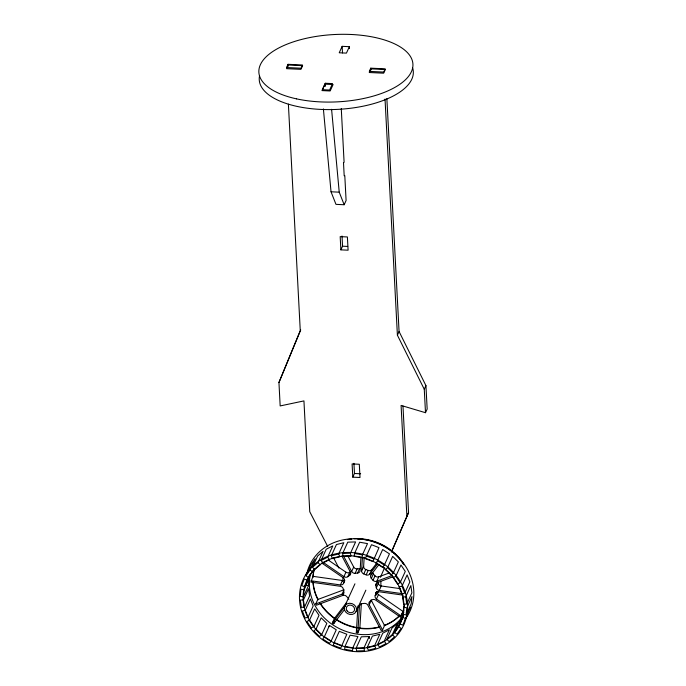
<?xml version="1.0" encoding="UTF-8"?>
<svg xmlns="http://www.w3.org/2000/svg" width="686" height="686" viewBox="0 0 686 686"><rect width="100%" height="100%" fill="white"/><g stroke="black" fill="none" stroke-linecap="round" stroke-linejoin="round"><path stroke-width="1.03" d="M361.351 603.706L359.841 628.402L357.826 632.835L356.317 632.621L357.955 605.875M360.922 557.238L360.107 570.615A3.224 2.83 24.5 0 1 357.603 573.05L355.142 573.299A3.224 2.83 24.5 0 1 351.678 571.464L343.3 555.566M357.826 632.835L359.455 606.081L360.261 604.306M377.532 563.901L369.788 574.019A3.224 2.83 24.5 0 1 366.161 574.851L363.777 573.925A3.224 2.83 24.5 0 1 361.608 570.829L362.422 557.452M361.608 570.829L363.631 566.396L364.189 557.135M314.085 569.654A49.941 43.81 24.5 0 0 312.979 576.334L310.878 582.131L340.333 586.29A3.224 2.83 24.5 0 1 343.249 588.845L343.763 591.135A3.224 2.83 24.5 0 1 342.1 594.145L315.774 603.92L316.452 605.206L342.777 595.431A3.224 2.83 24.5 0 1 346.55 596.426L348.231 598.286A3.224 2.83 24.5 0 1 348.848 599.29M303.375 596.897L304.112 589.78L309.24 578.521L308.503 585.63L303.375 596.897L300.236 596.34L300.965 589.231L304.112 589.78M344.964 646.444L344.672 649.282L352.535 650.662L352.827 647.824L357.955 636.557L350.092 635.176L344.964 646.444L352.827 647.824M354.525 553.491L354.233 556.329L362.097 557.709L362.388 554.863L367.516 543.604L359.653 542.223L354.525 553.491L362.388 554.863M403.685 607.256L406.832 607.813L406.095 614.922L402.956 614.373L403.685 607.256L404.543 605.378M307.251 580.219L304.258 579.044L301.789 585.673L304.79 586.847L309.395 575.52M310.621 573.685L304.79 586.847M310.964 580.768L340.419 584.926A3.224 2.83 24.5 0 0 343.592 583.237L344.372 581.128A3.224 2.83 24.5 0 0 343.103 577.698L321.94 563.146M334.185 642.593L333.199 645.243L340.702 648.167L346.816 634.258L339.313 631.334L334.185 642.593L341.688 645.517M366.367 555.977L365.381 558.636L372.875 561.56L378.989 547.642L371.495 544.718L366.367 555.977L373.861 558.91M359.455 606.081A3.224 2.83 24.5 0 1 361.959 603.646L364.42 603.397A3.224 2.83 24.5 0 1 367.885 605.232L381.193 630.485L382.531 629.988L369.222 604.735A3.224 2.83 24.5 0 1 369.934 601.348L371.803 599.993A3.224 2.83 24.5 0 1 375.636 600.07L400.332 617.048L401.147 615.977L376.46 598.998A3.224 2.83 24.5 0 1 375.191 595.568L376.777 591.692M409.696 609.108L410.4 607.213L402.811 625.109L399.809 623.934L403.557 614.493M327.719 546.468L309.755 511.73L303.941 400.907L280.171 405.932L278.945 382.514L300.262 330.643L288.386 104.126M300.717 329.915L278.945 382.514M380.456 577.252L384.649 567.571M391.363 552.084L408.556 512.596L402.974 406.035M391.775 551.321L408.556 512.596M288.051 64.321L286.585 67.537L301 68.206L302.466 64.99L288.051 64.321L288.146 66.199M324.89 84.155L321.966 90.586L330.163 90.972L333.096 84.532L324.89 84.155L324.993 86.042M325.344 83.263L322.411 89.703L329.623 90.038L332.547 83.606L325.344 83.263L325.49 86.084M342.151 46.339L339.227 52.779L346.43 53.114L349.363 46.674L342.151 46.339L342.503 52.925M370.774 68.171L369.308 71.387L383.723 72.064L385.189 68.84L370.774 68.171L370.869 70.049M323.389 108.894L331.029 191.788L335.969 204.359L344.166 204.745L346.096 200.509L344.792 175.599M340.882 249.858L340.187 236.627L347.399 236.962L348.094 250.193L340.882 249.858L342.546 246.197L342.014 236.018M406.892 516.258L401.087 405.435L425.5 412.706L424.274 389.288L397.4 335.171L399.072 331.51L386.861 98.587M305.965 575.288L308.529 569.663M307.225 573.007L311.075 564.561L315.14 558.756L310.012 570.015L305.947 575.828L308.649 577.561L313.571 569.869M352.793 477.156L352.098 463.925L359.31 464.259L360.004 477.49L352.793 477.156L354.465 473.494L353.925 463.316M312.91 566.362L317.609 556.037L323.08 551.338L317.952 562.597L312.482 567.296L314.763 569.5L320.233 564.801L317.952 562.597M308.649 577.561L309.506 575.683M321.082 560.513L326.21 549.246L332.813 545.893L327.685 557.152L321.082 560.513L322.814 563.077L329.409 559.725L327.685 557.152M303.444 599.958L308.571 588.699L309.609 595.937L304.481 607.204L301.351 607.299L300.314 600.053L303.444 599.958L304.481 607.204M305.287 610.248L310.415 598.981L313.168 605.995L308.04 617.254L305.081 617.992L302.329 610.986L305.287 610.248L308.04 617.254M331.732 554.871L336.432 544.547L343.832 542.703L338.704 553.971L339.802 556.766L332.401 558.61L331.304 555.806L338.704 553.971M315.774 603.92L317.79 599.487A49.941 43.81 24.5 0 1 312.927 581.814M309.549 620.127L314.677 608.859L319.007 615.282L313.879 626.541L311.238 627.887L306.908 621.465L309.549 620.127L313.879 626.541M342.64 553.431L347.768 542.163L355.597 541.931L350.469 553.19L350.88 556.089L343.06 556.329L342.64 553.431L350.469 553.19M424.274 389.288L425.937 385.626L399.072 331.51M316.023 629.096L321.151 617.837L326.836 623.342L321.708 634.61L319.522 636.488L313.836 630.974L316.023 629.096L321.708 634.61M322.763 562.074L343.926 576.626L345.941 572.193A3.224 2.83 24.5 0 0 349.774 572.27L351.026 571.369M340.419 584.926L342.434 580.493A3.224 2.83 24.5 0 0 344.681 579.996M343.592 583.237L344.801 580.579M343.926 576.626A3.224 2.83 24.5 0 0 347.759 576.712L349.774 572.27M347.759 576.712L349.628 575.348L350.838 572.69M351.678 571.464L353.702 567.03L347.785 555.806M342.1 594.145L344.115 589.711L317.79 599.487M425.5 412.706L427.164 409.045L425.937 385.626M342.777 595.431L343.986 592.773M324.375 636.711L329.503 625.452L336.26 629.782L331.132 641.041L329.512 643.365L322.746 639.035L324.375 636.711L331.132 641.041M344.612 609.425L333.636 623.771L332.376 622.905L334.391 618.472L346.662 602.437M355.142 573.299L357.166 568.865L359.618 568.617A3.224 2.83 24.5 0 0 360.527 568.385M333.636 623.771L334.845 621.104M357.603 573.05L359.618 568.617M344.741 606.218L354.945 583.803M363.777 573.925L365.792 569.491A3.224 2.83 24.5 0 1 363.631 566.396M366.161 574.851L368.176 570.418A3.224 2.83 24.5 0 0 371.803 569.586L376.974 562.837M369.788 574.019L371.803 569.586M392.383 575.468L376.786 581.265A3.224 2.83 24.5 0 1 373.013 580.27L371.332 578.418A3.224 2.83 24.5 0 1 371.049 574.885L371.855 573.11M377.557 560.788L382.685 549.52L389.451 553.851L384.314 565.118L382.694 567.442L375.928 563.112L377.557 560.788L384.314 565.118M356.103 611.586A6.285 5.514 24.5 0 0 349.637 603.251A6.285 5.514 24.5 0 0 345.53 611.869A6.285 5.514 24.5 0 0 356.103 611.586L365.87 590.149M371.332 578.418L373.356 573.976A3.224 2.83 24.5 0 1 372.609 572.536M373.013 580.27L375.028 575.837L373.356 573.976M376.786 581.265L378.809 576.832L389.528 572.844M402.373 593.673L379.229 590.406A3.224 2.83 24.5 0 1 376.314 587.859L375.799 585.57L377.411 582.02M376.314 587.859L378.329 583.417L377.986 581.891M356.317 632.621L357.132 630.854M369.222 604.735L371.246 600.301A3.224 2.83 24.5 0 1 371.057 599.873M387.539 567.665L392.666 556.397L398.36 561.911L393.232 573.179L391.037 575.057L385.352 569.543L387.539 567.665L393.232 573.179M375.191 595.568L376.803 592.027M379.229 590.406L381.245 585.973A3.224 2.83 24.5 0 1 378.329 583.417M376.46 598.998L378.483 594.565A3.224 2.83 24.5 0 1 377.06 591.778M369.137 636.565L364.009 647.824L364.42 650.722L356.591 650.963L356.18 648.064L361.308 636.805L369.137 636.565L369.411 638.495M395.822 576.266L400.95 564.998L405.28 571.421L400.152 582.688L397.511 584.026L393.181 577.603L395.822 576.266L400.152 582.688M367.259 647.378L372.387 636.119L379.787 634.276L374.659 645.543L375.757 648.339L368.356 650.182L367.259 647.378L374.659 645.543M402.408 585.218L407.115 574.902L409.859 581.908L405.16 592.232M382.531 629.988L384.554 625.546A49.941 43.81 24.5 0 0 399.664 615.668M377.652 644.428L382.779 633.169L389.382 629.808L384.254 641.076L377.652 644.428L379.384 646.992L385.986 643.639L384.254 641.076M405.718 596.854L402.588 596.949L403.617 604.195L406.747 604.092L405.718 596.854L410.845 585.595L411.874 592.833L407.175 603.157M386.835 639.352L391.963 628.084L397.434 623.385L392.306 634.653L386.835 639.352L389.108 641.556L394.579 636.857L392.306 634.653M400.332 617.048L402.219 612.89M401.147 615.977L403.171 611.543A49.941 43.81 24.5 0 0 403.565 610.994M403.111 616.268L398.412 626.592L401.121 628.325L397.048 634.138L394.347 632.406L399.475 621.139L402.956 616.157M402.956 614.373L403.805 612.495M407.252 606.87L411.96 596.546L411.223 603.663L406.524 613.987M399.809 623.934L403.231 616.431M404.946 620.41L407.081 615.719M328.414 626.995L329.503 625.452M394.347 632.406L398.412 626.592M332.376 622.905L345.29 606.03M371.049 574.885L378.792 564.767M393.061 576.763L377.463 582.551A3.224 2.83 24.5 0 0 375.799 585.57M356.18 648.064L364.009 647.824M331.029 191.788L339.227 192.174L344.166 204.745M342.546 246.197L347.699 246.437M354.465 473.494L360.639 473.777M312.979 576.334L342.434 580.493M381.245 585.973L400.187 588.648M403.342 595.191L379.144 591.769A3.224 2.83 24.5 0 0 375.971 593.467M305.364 585.081L308.503 585.63M365.792 569.491L368.176 570.418M402.27 617.306L405.272 618.48M310.012 570.015L312.722 571.747M328.311 560.068L345.941 572.193M378.483 594.565L403.171 611.543M371.246 600.301L384.554 625.546M341.954 556.063L350.34 571.961A3.224 2.83 24.5 0 1 349.628 575.348M333.542 557.735L338.884 568.059M331.587 109.28L339.227 192.174M385.026 99.041L397.4 335.171M349.363 46.674L349.466 48.56M341.276 108.594L344.098 162.368M343.497 162.565L344.192 175.805M412.68 68.068A77.141 33.7 -3 0 1 338.121 109.357A77.141 33.7 -3 0 1 259.488 76.163M376.314 592.155A19.422 17.03 24.5 0 1 375.482 592.73M378.595 591.589A19.422 17.03 24.5 0 1 376.168 594.548M342.897 581.368A19.422 17.03 24.5 0 1 343.06 577.441M380.73 581.136A19.422 17.03 24.5 0 1 380.679 586.127M307.337 571.584A55.172 48.397 24.5 0 1 380.267 544.504A55.172 48.397 24.5 0 1 406.395 617.597M403.265 615.634A51.467 45.147 24.5 0 1 341.088 629.448A51.467 45.147 24.5 0 1 310.647 573.487M403.737 610.634A49.941 43.81 24.5 0 1 402.468 612.324M399.578 615.565A49.941 43.81 24.5 0 1 384.049 625.452M379.418 626.901A49.941 43.81 24.5 0 1 320.799 604.023M318.287 599.778A49.941 43.81 24.5 0 1 313.108 581.814M313.056 577.415A49.941 43.81 24.5 0 1 314.282 569.174M347.356 539.582A49.941 43.81 24.5 0 1 351.232 538.982M354.165 538.724A49.941 43.81 24.5 0 1 404.183 564.775M379.084 627.296A49.941 43.81 24.5 0 1 359.841 628.402M356.849 627.939A49.941 43.81 24.5 0 1 336.929 620.161M334.391 618.472A49.941 43.81 24.5 0 1 319.942 603.294M350.297 539.428A49.941 43.81 24.5 0 1 351.772 539.256M357.758 538.999A49.941 43.81 24.5 0 1 403.66 564.544M378.809 576.832A3.224 2.83 24.5 0 1 375.028 575.837M375.817 595.002A3.224 2.83 24.5 0 1 376.297 595.062M357.166 568.865A3.224 2.83 24.5 0 1 353.702 567.03M288.197 65.007L286.534 68.669L300.948 69.337L302.62 65.676L288.197 65.007M370.92 68.857L369.257 72.519L383.671 73.188L385.335 69.535L370.92 68.857M401.987 586.161L399.02 586.899L401.773 593.905L404.731 593.167L401.987 586.161M296.566 98.87A77.141 33.7 -3 0 0 412.938 65.324A77.141 33.7 -3 0 0 298.153 40.38A77.141 33.7 -3 0 0 296.566 98.87M310.767 628.427A55.172 48.397 24.5 0 0 403.574 625.315A55.172 48.397 24.5 0 0 346.259 552.479A55.172 48.397 24.5 0 0 310.767 628.427M313.639 626.661A51.467 45.147 24.5 0 0 400.212 623.754A51.467 45.147 24.5 0 0 346.747 555.814A51.467 45.147 24.5 0 0 313.639 626.661M347.099 610.917A4.27 3.747 24.5 0 0 354.285 610.729A4.27 3.747 24.5 0 0 349.894 605.069A4.27 3.747 24.5 0 0 347.099 610.917"/></g></svg>
